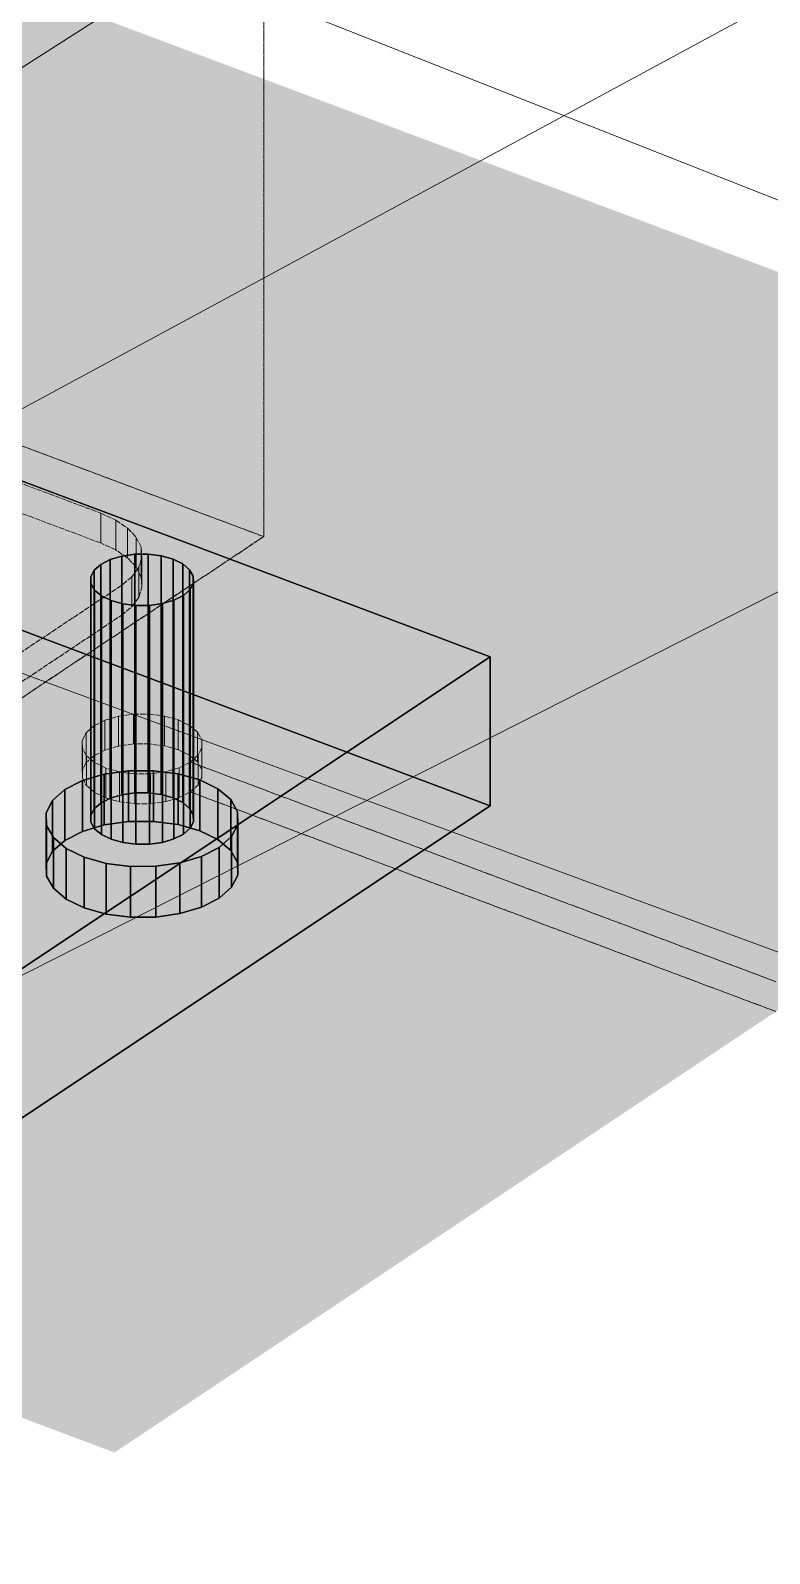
# Model space of a CAD drawing. Header units: millimetres. Extents: x 50 to 612415, y 2 to 4150.
# Drawn here: x 577170.6 to 577343.7, y 2642.9 to 2999.7 of the extents above; entities that cross this region are included whole.
import ezdxf

# ---------------------------------------------------------------- set-up
doc = ezdxf.new("R2010")
doc.units = ezdxf.units.MM
doc.linetypes.add('DASHED', pattern=[1.524, 1.27, -0.254])
for name, color, linetype, lineweight in [('DIM', 7, 'Continuous', 13), ('HATCH', 8, 'Continuous', 9), ('HIDDEN', 8, 'DASHED', 13), ('OUTLINE', 7, 'Continuous', 25)]:
    doc.layers.add(name, color=color, linetype=linetype, lineweight=lineweight)

msp = doc.modelspace()

# ---------------------------------------------------------------- hatches: boundary and pattern name
at = {"layer": 'HATCH', "true_color": 0xeef1ef}
for points in [[(577043.037, 3056.685), (576932.889, 2935.934), (577205.209, 2995.871)], [(577205.209, 2988.881), (576932.889, 2928.944), (577043.037, 3049.695)], [(577205.652, 2995.705), (577205.209, 2995.871), (576932.889, 2935.934), (576936.44, 2936.431)], [(577206.884, 2995.242), (577205.652, 2995.705), (576936.44, 2936.431), (576940.127, 2936.451)], [(577208.822, 2994.516), (577206.884, 2995.242), (576940.127, 2936.451), (576943.699, 2935.993)], [(577211.333, 2993.574), (577208.822, 2994.516), (576943.699, 2935.993), (576946.912, 2935.089)], [(577214.244, 2992.483), (577211.333, 2993.574), (576946.912, 2935.089), (576949.548, 2933.8)], [(577217.354, 2991.316), (577214.244, 2992.483), (576949.548, 2933.8), (576951.427, 2932.213)], [(577220.448, 2990.156), (577217.354, 2991.316), (576951.427, 2932.213), (576952.42, 2930.438)], [(577205.652, 2988.715), (576936.44, 2929.441), (576932.889, 2928.944), (577205.209, 2988.881)], [(577206.884, 2988.253), (576940.127, 2929.461), (576936.44, 2929.441), (577205.652, 2988.715)], [(577208.822, 2987.526), (576943.699, 2929.003), (576940.127, 2929.461), (577206.884, 2988.253)], [(577211.333, 2986.584), (576946.912, 2928.099), (576943.699, 2929.003), (577208.822, 2987.526)], [(577225.759, 2988.165), (577223.315, 2989.081), (576952.461, 2928.594), (576951.546, 2926.808)], [(577227.33, 2987.575), (577225.759, 2988.165), (576951.546, 2926.808), (577022.416, 2941.667)], [(577223.315, 2989.081), (577220.448, 2990.156), (576952.42, 2930.438), (576952.461, 2928.594)], [(577228.068, 2987.299), (577227.33, 2987.575), (577022.416, 2941.667), (577027.026, 2942.232)], [(577229.579, 2986.732), (577228.068, 2987.299), (577027.026, 2942.232), (577031.768, 2942.335)], [(577229.579, 2986.732), (577031.768, 2942.335), (577422.726, 2914.302)], [(577214.244, 2985.493), (576949.548, 2926.81), (576946.912, 2928.099), (577211.333, 2986.584)], [(577217.354, 2984.326), (576951.427, 2925.223), (576949.548, 2926.81), (577214.244, 2985.493)], [(577220.448, 2983.166), (576952.42, 2923.448), (576951.427, 2925.223), (577217.354, 2984.326)], [(577223.315, 2982.091), (576952.461, 2921.604), (576952.42, 2923.448), (577220.448, 2983.166)], [(577225.759, 2981.175), (576951.546, 2919.818), (576952.461, 2921.604), (577223.315, 2982.091)], [(577227.33, 2980.585), (577022.416, 2934.677), (576951.546, 2919.818), (577225.759, 2981.175)], [(577228.068, 2980.309), (577027.026, 2935.242), (577022.416, 2934.677), (577227.33, 2980.585)], [(577229.579, 2979.742), (577031.768, 2935.345), (577027.026, 2935.242), (577228.068, 2980.309)], [(577422.726, 2907.312), (577031.768, 2935.345), (577229.579, 2979.742)], [(577424.916, 2913.48), (577424.865, 2913.5), (577031.768, 2942.335), (577036.46, 2941.974)], [(577422.726, 2914.302), (577031.768, 2942.335), (577422.837, 2914.26)], [(577422.837, 2914.26), (577031.768, 2942.335), (577423.13, 2914.15)], [(577423.13, 2914.15), (577031.768, 2942.335), (577423.588, 2913.979)], [(577423.588, 2913.979), (577031.768, 2942.335), (577424.179, 2913.757)], [(577424.865, 2913.5), (577424.179, 2913.757), (577031.768, 2942.335)], [(577426.402, 2912.923), (577424.916, 2913.48), (577036.46, 2941.974), (577040.921, 2941.163)], [(577429.267, 2911.849), (577426.402, 2912.923), (577040.921, 2941.163), (577044.979, 2939.932)], [(577187.034, 2879.671), (577044.979, 2932.942), (577044.979, 2939.932), (577187.034, 2886.661)], [(577505.044, 2883.433), (577429.267, 2911.849), (577044.979, 2939.932), (577399.499, 2813.069)], [(577396.294, 2810.933), (577397.933, 2812.026), (577044.979, 2939.932), (577187.034, 2886.661)], [(577399.499, 2813.069), (577044.979, 2939.932), (577399.463, 2813.046)], [(577399.463, 2813.046), (577044.979, 2939.932), (577399.344, 2812.966)], [(577399.344, 2812.966), (577044.979, 2939.932), (577399.149, 2812.836)], [(577399.149, 2812.836), (577044.979, 2939.932), (577398.891, 2812.664)], [(577398.891, 2812.664), (577044.979, 2939.932), (577398.588, 2812.462)], [(577398.588, 2812.462), (577044.979, 2939.932), (577398.262, 2812.245)], [(577397.933, 2812.026), (577398.262, 2812.245), (577044.979, 2939.932)], [(577424.916, 2906.49), (577036.46, 2934.984), (577031.768, 2935.345), (577424.865, 2906.51)], [(577422.726, 2907.312), (577422.837, 2907.27), (577031.768, 2935.345)], [(577422.837, 2907.27), (577423.13, 2907.16), (577031.768, 2935.345)], [(577423.13, 2907.16), (577423.588, 2906.989), (577031.768, 2935.345)], [(577423.588, 2906.989), (577424.179, 2906.767), (577031.768, 2935.345)], [(577424.865, 2906.51), (577031.768, 2935.345), (577424.179, 2906.767)], [(577426.402, 2905.933), (577040.921, 2934.173), (577036.46, 2934.984), (577424.916, 2906.49)], [(577429.267, 2904.859), (577044.979, 2932.942), (577040.921, 2934.173), (577426.402, 2905.933)], [(577505.044, 2876.443), (577399.499, 2806.079), (577044.979, 2932.942), (577429.267, 2904.859)], [(577396.294, 2803.943), (577187.034, 2879.671), (577044.979, 2932.942), (577397.933, 2805.036)], [(577399.499, 2806.079), (577399.463, 2806.056), (577044.979, 2932.942)], [(577399.463, 2806.056), (577399.344, 2805.976), (577044.979, 2932.942)], [(577399.344, 2805.976), (577399.149, 2805.846), (577044.979, 2932.942)], [(577399.149, 2805.846), (577398.891, 2805.674), (577044.979, 2932.942)], [(577398.891, 2805.674), (577398.588, 2805.472), (577044.979, 2932.942)], [(577398.588, 2805.472), (577398.262, 2805.255), (577044.979, 2932.942)], [(577397.933, 2805.036), (577044.979, 2932.942), (577398.262, 2805.255)], [(577190.534, 2878.068), (577187.034, 2879.671), (577187.034, 2886.661), (577190.534, 2885.058)], [(577390.887, 2807.328), (577187.034, 2886.661), (577190.534, 2885.058), (577390.672, 2807.185)], [(577396.105, 2810.807), (577396.294, 2810.933), (577187.034, 2886.661)], [(577396.105, 2810.807), (577187.034, 2886.661), (577390.887, 2807.328)], [(577193.341, 2876.154), (577190.534, 2878.068), (577190.534, 2885.058), (577193.341, 2883.144)], [(577390.672, 2807.185), (577190.534, 2885.058), (577193.341, 2883.144), (577389.937, 2806.694)], [(577390.887, 2800.338), (577390.672, 2800.195), (577190.534, 2878.068), (577187.034, 2879.671)], [(577396.105, 2803.817), (577187.034, 2879.671), (577396.294, 2803.943)], [(577390.887, 2800.338), (577187.034, 2879.671), (577396.105, 2803.817)], [(577195.348, 2874.003), (577193.341, 2876.154), (577193.341, 2883.144), (577195.348, 2880.993)], [(577389.937, 2806.694), (577193.341, 2883.144), (577195.348, 2880.993), (577388.709, 2805.876)], [(577196.476, 2871.698), (577195.348, 2874.003), (577195.348, 2880.993), (577196.476, 2878.688)], [(577388.709, 2805.876), (577195.348, 2880.993), (577196.476, 2878.688), (577387.034, 2804.76)], [(577190.263, 2673.578), (577205.613, 2683.812), (576941.816, 2878.878), (576762.363, 2834.041)], [(577205.701, 2683.87), (576944.623, 2876.965), (576941.816, 2878.878), (577205.613, 2683.812)], [(577206.237, 2684.228), (576948.123, 2875.361), (576944.623, 2876.965), (577205.701, 2683.87)], [(577390.672, 2800.195), (577389.937, 2799.705), (577193.341, 2876.154), (577190.534, 2878.068)], [(577389.937, 2799.705), (577388.709, 2798.886), (577195.348, 2874.003), (577193.341, 2876.154)], [(577195.962, 2866.981), (577196.684, 2869.327), (577196.684, 2876.317), (577195.962, 2873.971)], [(577196.684, 2876.317), (577195.962, 2873.971), (577210.702, 2833.582)], [(577196.684, 2869.327), (577196.476, 2871.698), (577196.476, 2878.688), (577196.684, 2876.317)], [(577387.034, 2804.76), (577196.476, 2878.688), (577196.684, 2876.317), (577384.978, 2803.388)], [(577384.978, 2803.388), (577196.684, 2876.317), (577210.702, 2833.582), (577350.987, 2780.728)], [(577293.564, 2742.446), (577090.178, 2822.091), (576948.123, 2875.361), (577291.475, 2741.053)], [(577291.475, 2741.053), (576948.123, 2875.361), (577288.95, 2739.37)], [(577288.95, 2739.37), (576948.123, 2875.361), (577288.908, 2739.342)], [(577288.908, 2739.342), (576948.123, 2875.361), (577206.237, 2684.228)], [(577194.339, 2864.751), (577195.962, 2866.981), (577195.962, 2873.971), (577194.339, 2871.74)], [(577195.962, 2873.971), (577194.339, 2871.74), (577210.702, 2833.582)], [(577388.709, 2798.886), (577387.034, 2797.77), (577196.476, 2871.698), (577195.348, 2874.003)], [(577205.613, 2676.822), (577190.263, 2666.588), (576762.363, 2827.051), (576941.816, 2871.888)], [(577205.701, 2676.88), (577205.613, 2676.822), (576941.816, 2871.888), (576944.623, 2869.975)], [(577206.237, 2677.238), (577205.701, 2676.88), (576944.623, 2869.975), (576948.123, 2868.371)], [(577124.078, 2817.522), (577191.877, 2862.721), (577191.877, 2869.711), (577124.078, 2824.512)], [(577191.877, 2869.711), (577124.078, 2824.512), (577185.42, 2836.821)], [(577191.877, 2869.711), (577185.42, 2836.821), (577187.998, 2838.139)], [(577191.877, 2869.711), (577187.998, 2838.139), (577191.171, 2839.078)], [(577191.877, 2869.711), (577191.171, 2839.078), (577194.722, 2839.575)], [(577191.877, 2862.721), (577194.339, 2864.751), (577194.339, 2871.74), (577191.877, 2869.711)], [(577194.339, 2871.74), (577191.877, 2869.711), (577210.702, 2833.582)], [(577191.877, 2869.711), (577194.722, 2839.575), (577198.409, 2839.595)], [(577191.877, 2869.711), (577198.409, 2839.595), (577201.981, 2839.137)], [(577191.877, 2869.711), (577201.981, 2839.137), (577205.195, 2838.233)], [(577191.877, 2869.711), (577205.195, 2838.233), (577207.83, 2836.944)], [(577191.877, 2869.711), (577207.83, 2836.944), (577209.709, 2835.358)], [(577191.877, 2869.711), (577209.709, 2835.358), (577210.702, 2833.582)], [(577210.702, 2826.592), (577195.962, 2866.981), (577196.684, 2869.327)], [(577387.034, 2797.77), (577384.978, 2796.398), (577196.684, 2869.327), (577196.476, 2871.698)], [(577384.978, 2796.398), (577350.987, 2773.738), (577210.702, 2826.592), (577196.684, 2869.327)], [(577293.564, 2735.456), (577291.475, 2734.063), (576948.123, 2868.371), (577090.178, 2815.101)], [(577291.475, 2734.063), (577288.95, 2732.38), (576948.123, 2868.371)], [(577288.95, 2732.38), (577288.908, 2732.352), (576948.123, 2868.371)], [(577288.908, 2732.352), (577206.237, 2677.238), (576948.123, 2868.371)], [(577210.702, 2826.592), (577194.339, 2864.751), (577195.962, 2866.981)], [(577185.42, 2829.831), (577124.078, 2817.522), (577191.877, 2862.721)], [(577187.998, 2831.149), (577185.42, 2829.831), (577191.877, 2862.721)], [(577191.171, 2832.088), (577187.998, 2831.149), (577191.877, 2862.721)], [(577194.722, 2832.585), (577191.171, 2832.088), (577191.877, 2862.721)], [(577210.702, 2826.592), (577191.877, 2862.721), (577194.339, 2864.751)], [(577198.409, 2832.605), (577194.722, 2832.585), (577191.877, 2862.721)], [(577201.981, 2832.147), (577198.409, 2832.605), (577191.877, 2862.721)], [(577205.195, 2831.243), (577201.981, 2832.147), (577191.877, 2862.721)], [(577207.83, 2829.954), (577205.195, 2831.243), (577191.877, 2862.721)], [(577209.709, 2828.368), (577207.83, 2829.954), (577191.877, 2862.721)], [(577210.702, 2826.592), (577209.709, 2828.368), (577191.877, 2862.721)], [(577183.611, 2835.214), (577185.42, 2836.821), (577124.078, 2824.512)], [(577185.42, 2829.831), (577183.611, 2828.224), (577183.611, 2835.214), (577185.42, 2836.821)], [(577187.998, 2831.149), (577185.42, 2829.831), (577185.42, 2836.821), (577187.998, 2838.139)], [(577191.171, 2832.088), (577187.998, 2831.149), (577187.998, 2838.139), (577191.171, 2839.078)], [(577194.722, 2832.585), (577191.171, 2832.088), (577191.171, 2839.078), (577194.722, 2839.575)], [(577198.409, 2832.605), (577194.722, 2832.585), (577194.722, 2839.575), (577198.409, 2839.595)], [(577201.981, 2832.147), (577198.409, 2832.605), (577198.409, 2839.595), (577201.981, 2839.137)], [(577205.195, 2831.243), (577201.981, 2832.147), (577201.981, 2839.137), (577205.195, 2838.233)], [(577207.83, 2829.954), (577205.195, 2831.243), (577205.195, 2838.233), (577207.83, 2836.944)], [(577209.709, 2828.368), (577207.83, 2829.954), (577207.83, 2836.944), (577209.709, 2835.358)], [(577182.696, 2833.428), (577183.611, 2835.214), (577112.742, 2820.355)], [(577183.611, 2835.214), (577117.044, 2821.358), (577112.742, 2820.355)], [(577182.737, 2831.585), (577182.696, 2833.428), (577112.742, 2820.355)], [(577183.611, 2835.214), (577120.871, 2822.762), (577117.044, 2821.358)], [(577183.611, 2835.214), (577124.078, 2824.512), (577120.871, 2822.762)], [(577183.611, 2828.224), (577182.696, 2826.438), (577182.696, 2833.428), (577183.611, 2835.214)], [(577182.696, 2826.438), (577182.737, 2824.595), (577182.737, 2831.585), (577182.696, 2833.428)], [(577210.702, 2826.592), (577209.709, 2828.368), (577209.709, 2835.358), (577210.702, 2833.582)], [(577210.743, 2824.749), (577210.702, 2826.592), (577210.702, 2833.582), (577210.743, 2831.739)], [(577350.987, 2780.728), (577210.702, 2833.582), (577210.743, 2831.739), (577349.303, 2779.606)], [(577183.73, 2829.809), (577182.737, 2831.585), (577112.742, 2820.355)], [(577185.609, 2828.223), (577183.73, 2829.809), (577112.742, 2820.355)], [(577124.078, 2817.522), (577185.42, 2829.831), (577183.611, 2828.224)], [(577182.737, 2824.595), (577183.73, 2822.819), (577183.73, 2829.809), (577182.737, 2831.585)], [(577183.73, 2822.819), (577185.609, 2821.233), (577185.609, 2828.223), (577183.73, 2829.809)], [(577208.019, 2821.356), (577209.828, 2822.963), (577209.828, 2829.953), (577208.019, 2828.346)], [(577347.34, 2778.297), (577209.828, 2829.953), (577208.019, 2828.346), (577345.232, 2776.891)], [(577209.828, 2822.963), (577210.743, 2824.749), (577210.743, 2831.739), (577209.828, 2829.953)], [(577349.303, 2779.606), (577210.743, 2831.739), (577209.828, 2829.953), (577347.34, 2778.297)], [(577188.245, 2826.933), (577185.609, 2828.223), (577108.131, 2819.791)], [(577185.609, 2828.223), (577112.742, 2820.355), (577108.131, 2819.791)], [(577302.599, 2748.47), (577336.986, 2771.394), (577188.245, 2826.933), (577108.131, 2819.791)], [(577112.742, 2813.365), (577183.611, 2828.224), (577182.696, 2826.438)], [(577112.742, 2813.365), (577117.044, 2814.368), (577183.611, 2828.224)], [(577112.742, 2813.365), (577182.696, 2826.438), (577182.737, 2824.595)], [(577117.044, 2814.368), (577120.871, 2815.772), (577183.611, 2828.224)], [(577120.871, 2815.772), (577124.078, 2817.522), (577183.611, 2828.224)], [(577185.609, 2821.233), (577188.245, 2819.943), (577188.245, 2826.933), (577185.609, 2828.223)], [(577188.245, 2819.943), (577191.458, 2819.039), (577191.458, 2826.029), (577188.245, 2826.933)], [(577336.986, 2771.394), (577337.263, 2771.579), (577191.458, 2826.029), (577188.245, 2826.933)], [(577198.717, 2818.602), (577202.268, 2819.099), (577202.268, 2826.089), (577198.717, 2825.592)], [(577339.393, 2772.999), (577341.102, 2774.138), (577202.268, 2826.089), (577198.717, 2825.592)], [(577202.268, 2819.099), (577205.441, 2820.038), (577205.441, 2827.028), (577202.268, 2826.089)], [(577341.102, 2774.138), (577343.093, 2775.466), (577205.441, 2827.028), (577202.268, 2826.089)], [(577205.441, 2820.038), (577208.019, 2821.356), (577208.019, 2828.346), (577205.441, 2827.028)], [(577343.093, 2775.466), (577345.232, 2776.891), (577208.019, 2828.346), (577205.441, 2827.028)], [(577350.987, 2773.738), (577349.303, 2772.616), (577210.743, 2824.749), (577210.702, 2826.592)], [(577112.742, 2813.365), (577182.737, 2824.595), (577183.73, 2822.819)], [(577112.742, 2813.365), (577183.73, 2822.819), (577185.609, 2821.233)], [(577191.458, 2819.039), (577195.03, 2818.582), (577195.03, 2825.572), (577191.458, 2826.029)], [(577337.263, 2771.579), (577338.084, 2772.126), (577195.03, 2825.572), (577191.458, 2826.029)], [(577195.03, 2818.582), (577198.717, 2818.602), (577198.717, 2825.592), (577195.03, 2825.572)], [(577338.084, 2772.126), (577339.393, 2772.999), (577198.717, 2825.592), (577195.03, 2825.572)], [(577347.34, 2771.307), (577345.232, 2769.901), (577208.019, 2821.356), (577209.828, 2822.963)], [(577349.303, 2772.616), (577347.34, 2771.307), (577209.828, 2822.963), (577210.743, 2824.749)], [(577298.608, 2745.809), (577298.845, 2745.967), (577094.237, 2820.86), (577090.178, 2822.091)], [(577298.608, 2745.809), (577090.178, 2822.091), (577293.564, 2742.446)], [(577298.845, 2745.967), (577299.612, 2746.478), (577098.697, 2820.048), (577094.237, 2820.86)], [(577299.612, 2746.478), (577300.879, 2747.323), (577103.389, 2819.687), (577098.697, 2820.048)], [(577300.879, 2747.323), (577302.599, 2748.47), (577108.131, 2819.791), (577103.389, 2819.687)], [(577108.131, 2812.801), (577185.609, 2821.233), (577188.245, 2819.943)], [(577108.131, 2812.801), (577112.742, 2813.365), (577185.609, 2821.233)], [(577302.599, 2741.48), (577108.131, 2812.801), (577188.245, 2819.943), (577336.986, 2764.404)], [(577336.986, 2764.404), (577188.245, 2819.943), (577191.458, 2819.039), (577337.263, 2764.589)], [(577337.263, 2764.589), (577191.458, 2819.039), (577195.03, 2818.582), (577338.084, 2765.136)], [(577339.393, 2766.009), (577198.717, 2818.602), (577202.268, 2819.099), (577341.102, 2767.148)], [(577341.102, 2767.148), (577202.268, 2819.099), (577205.441, 2820.038), (577343.093, 2768.476)], [(577343.093, 2768.476), (577205.441, 2820.038), (577208.019, 2821.356), (577345.232, 2769.901)], [(577338.084, 2765.136), (577195.03, 2818.582), (577198.717, 2818.602), (577339.393, 2766.009)], [(577298.608, 2738.819), (577090.178, 2815.101), (577094.237, 2813.87), (577298.845, 2738.977)], [(577293.564, 2735.456), (577090.178, 2815.101), (577298.608, 2738.819)], [(577298.845, 2738.977), (577094.237, 2813.87), (577098.697, 2813.058), (577299.612, 2739.488)], [(577299.612, 2739.488), (577098.697, 2813.058), (577103.389, 2812.697), (577300.879, 2740.333)], [(577300.879, 2740.333), (577103.389, 2812.697), (577108.131, 2812.801), (577302.599, 2741.48)]]:
    msp.add_hatch(color=7, dxfattribs=at).paths.add_polyline_path(points)
at = {"layer": 'HATCH', "true_color": 0xd99b46}
msp.add_hatch(color=33, dxfattribs=at).paths.add_polyline_path([(577278.24, 2818.086), (576968.301, 2934.313), (576968.301, 2969.263), (577278.24, 2853.036)])
at = {"layer": 'HATCH', "true_color": 0xe6a546}
for points in [[(576968.301, 2969.263), (577166.856, 2778.78), (577278.24, 2853.036)], [(577278.24, 2818.086), (577166.856, 2743.83), (576968.301, 2934.313)], [(577201.476, 2865.461), (577191.964, 2876.595), (577189.244, 2875.79)], [(577201.476, 2865.461), (577195.007, 2877.021), (577191.964, 2876.595)], [(577201.476, 2865.461), (577198.168, 2877.038), (577195.007, 2877.021)], [(577201.476, 2865.461), (577201.229, 2876.646), (577198.168, 2877.038)], [(577201.476, 2865.461), (577203.984, 2875.871), (577201.229, 2876.646)], [(577201.476, 2865.461), (577185.484, 2873.283), (577184.7, 2871.752)], [(577201.476, 2865.461), (577187.034, 2874.66), (577185.484, 2873.283)], [(577201.476, 2865.461), (577189.244, 2875.79), (577187.034, 2874.66)], [(577201.476, 2865.461), (577206.243, 2874.766), (577203.984, 2875.871)], [(577201.476, 2865.461), (577207.853, 2873.406), (577206.243, 2874.766)], [(577201.476, 2865.461), (577208.705, 2871.884), (577207.853, 2873.406)], [(577201.476, 2865.461), (577184.7, 2871.752), (577184.734, 2870.172)], [(577201.476, 2865.461), (577184.734, 2870.172), (577185.586, 2868.65)], [(577201.476, 2865.461), (577208.74, 2870.304), (577208.705, 2871.884)], [(577201.476, 2865.461), (577207.955, 2868.773), (577208.74, 2870.304)], [(577201.476, 2865.461), (577185.586, 2868.65), (577187.196, 2867.29)], [(577201.476, 2865.461), (577187.196, 2867.29), (577189.455, 2866.185)], [(577201.476, 2865.461), (577189.455, 2866.185), (577192.21, 2865.41)], [(577201.476, 2865.461), (577192.21, 2865.41), (577195.271, 2865.018)], [(577201.476, 2865.461), (577195.271, 2865.018), (577198.432, 2865.035)], [(577201.476, 2865.461), (577206.405, 2867.396), (577207.955, 2868.773)], [(577201.476, 2865.461), (577204.195, 2866.266), (577206.405, 2867.396)], [(577205.597, 2804.717), (577193.524, 2826.295), (577187.842, 2825.5)], [(577205.597, 2804.717), (577199.423, 2826.327), (577193.524, 2826.295)], [(577205.597, 2804.717), (577205.138, 2825.595), (577199.423, 2826.327)], [(577205.597, 2804.717), (577182.765, 2823.997), (577178.64, 2821.888)], [(577205.597, 2804.717), (577187.842, 2825.5), (577182.765, 2823.997)], [(577205.597, 2804.717), (577210.279, 2824.148), (577205.138, 2825.595)], [(577205.597, 2804.717), (577214.497, 2822.085), (577210.279, 2824.148)], [(577205.597, 2804.717), (577175.746, 2819.318), (577174.282, 2816.46)], [(577205.597, 2804.717), (577178.64, 2821.888), (577175.746, 2819.318)], [(577187.034, 2818.741), (577189.244, 2819.87), (577201.476, 2809.542)], [(577189.244, 2819.87), (577191.964, 2820.675), (577201.476, 2809.542)], [(577191.964, 2820.675), (577195.007, 2821.101), (577201.476, 2809.542)], [(577195.007, 2821.101), (577198.168, 2821.118), (577201.476, 2809.542)], [(577198.168, 2821.118), (577201.229, 2820.726), (577201.476, 2809.542)], [(577201.229, 2820.726), (577203.984, 2819.951), (577201.476, 2809.542)], [(577203.984, 2819.951), (577206.243, 2818.846), (577201.476, 2809.542)], [(577205.597, 2804.717), (577217.503, 2819.547), (577214.497, 2822.085)], [(577205.597, 2804.717), (577219.092, 2816.706), (577217.503, 2819.547)], [(577205.597, 2804.717), (577174.282, 2816.46), (577174.347, 2813.51)], [(577184.7, 2815.833), (577185.484, 2817.363), (577201.476, 2809.542)], [(577184.734, 2814.252), (577184.7, 2815.833), (577201.476, 2809.542)], [(577185.484, 2817.363), (577187.034, 2818.741), (577201.476, 2809.542)], [(577206.243, 2818.846), (577207.853, 2817.486), (577201.476, 2809.542)], [(577207.853, 2817.486), (577208.705, 2815.965), (577201.476, 2809.542)], [(577208.705, 2815.965), (577208.74, 2814.384), (577201.476, 2809.542)], [(577205.597, 2804.717), (577219.157, 2813.757), (577219.092, 2816.706)], [(577205.597, 2804.717), (577174.347, 2813.51), (577175.937, 2810.67)], [(577178.64, 2810.005), (577182.765, 2812.114), (577205.597, 2792.834)], [(577182.765, 2812.114), (577187.842, 2813.617), (577205.597, 2792.834)], [(577185.586, 2812.73), (577184.734, 2814.252), (577201.476, 2809.542)], [(577187.196, 2811.371), (577185.586, 2812.73), (577201.476, 2809.542)], [(577187.842, 2813.617), (577193.524, 2814.412), (577205.597, 2792.834)], [(577193.524, 2814.412), (577199.423, 2814.444), (577205.597, 2792.834)], [(577199.423, 2814.444), (577205.138, 2813.712), (577205.597, 2792.834)], [(577208.74, 2814.384), (577207.955, 2812.853), (577201.476, 2809.542)], [(577207.955, 2812.853), (577206.405, 2811.476), (577201.476, 2809.542)], [(577205.138, 2813.712), (577210.279, 2812.265), (577205.597, 2792.834)], [(577205.597, 2804.717), (577217.693, 2810.899), (577219.157, 2813.757)], [(577210.279, 2812.265), (577214.497, 2810.203), (577205.597, 2792.834)], [(577175.746, 2807.435), (577178.64, 2810.005), (577205.597, 2792.834)], [(577205.597, 2804.717), (577175.937, 2810.67), (577178.943, 2808.131)], [(577189.455, 2810.266), (577187.196, 2811.371), (577201.476, 2809.542)], [(577192.21, 2809.491), (577189.455, 2810.266), (577201.476, 2809.542)], [(577195.271, 2809.098), (577192.21, 2809.491), (577201.476, 2809.542)], [(577198.432, 2809.116), (577195.271, 2809.098), (577201.476, 2809.542)], [(577206.405, 2811.476), (577204.195, 2810.347), (577201.476, 2809.542)], [(577205.597, 2804.717), (577214.799, 2808.329), (577217.693, 2810.899)], [(577214.497, 2810.203), (577217.503, 2807.664), (577205.597, 2792.834)], [(577205.597, 2804.717), (577210.674, 2806.22), (577214.799, 2808.329)], [(577174.282, 2804.577), (577175.746, 2807.435), (577205.597, 2792.834)], [(577205.597, 2804.717), (577178.943, 2808.131), (577183.16, 2806.069)], [(577205.597, 2804.717), (577183.16, 2806.069), (577188.301, 2804.622)], [(577205.597, 2804.717), (577188.301, 2804.622), (577194.016, 2803.89)], [(577205.597, 2804.717), (577194.016, 2803.89), (577199.916, 2803.922)], [(577217.503, 2807.664), (577219.092, 2804.824), (577205.597, 2792.834)], [(577219.092, 2804.824), (577219.157, 2801.874), (577205.597, 2792.834)], [(577174.347, 2801.627), (577174.282, 2804.577), (577205.597, 2792.834)], [(577175.937, 2798.787), (577174.347, 2801.627), (577205.597, 2792.834)], [(577219.157, 2801.874), (577217.693, 2799.016), (577205.597, 2792.834)], [(577178.943, 2796.248), (577175.937, 2798.787), (577205.597, 2792.834)], [(577217.693, 2799.016), (577214.799, 2796.446), (577205.597, 2792.834)], [(577183.16, 2794.186), (577178.943, 2796.248), (577205.597, 2792.834)], [(577188.301, 2792.739), (577183.16, 2794.186), (577205.597, 2792.834)], [(577214.799, 2796.446), (577210.674, 2794.337), (577205.597, 2792.834)], [(577194.016, 2792.007), (577188.301, 2792.739), (577205.597, 2792.834)], [(577199.916, 2792.039), (577194.016, 2792.007), (577205.597, 2792.834)]]:
    msp.add_hatch(color=33, dxfattribs=at).paths.add_polyline_path(points)
at = {"layer": 'HATCH', "true_color": 0xda9b46}
for points in [[(577191.964, 2820.675), (577189.244, 2819.87), (577189.244, 2875.79), (577191.964, 2876.595)], [(577201.476, 2809.542), (577204.195, 2810.347), (577204.195, 2866.266), (577201.476, 2865.461)], [(577187.842, 2813.617), (577182.765, 2812.114), (577182.765, 2823.997), (577187.842, 2825.5)], [(577205.597, 2792.834), (577210.674, 2794.337), (577210.674, 2806.22), (577205.597, 2804.717)]]:
    msp.add_hatch(color=33, dxfattribs=at).paths.add_polyline_path(points)
at = {"layer": 'HATCH', "true_color": 0xdb9d46}
for points in [[(577195.007, 2821.101), (577191.964, 2820.675), (577191.964, 2876.595), (577195.007, 2877.021)], [(577201.229, 2820.726), (577198.168, 2821.118), (577198.168, 2877.038), (577201.229, 2876.646)], [(577192.21, 2809.491), (577195.271, 2809.098), (577195.271, 2865.018), (577192.21, 2865.41)], [(577198.432, 2809.116), (577201.476, 2809.542), (577201.476, 2865.461), (577198.432, 2865.035)], [(577193.524, 2814.412), (577187.842, 2813.617), (577187.842, 2825.5), (577193.524, 2826.295)], [(577205.138, 2813.712), (577199.423, 2814.444), (577199.423, 2826.327), (577205.138, 2825.595)], [(577199.916, 2792.039), (577205.597, 2792.834), (577205.597, 2804.717), (577199.916, 2803.922)], [(577188.301, 2792.739), (577194.016, 2792.007), (577194.016, 2803.89), (577188.301, 2804.622)]]:
    msp.add_hatch(color=33, dxfattribs=at).paths.add_polyline_path(points)
at = {"layer": 'HATCH', "true_color": 0xdc9d46}
for points in [[(577198.168, 2821.118), (577195.007, 2821.101), (577195.007, 2877.021), (577198.168, 2877.038)], [(577195.271, 2809.098), (577198.432, 2809.116), (577198.432, 2865.035), (577195.271, 2865.018)], [(577199.423, 2814.444), (577193.524, 2814.412), (577193.524, 2826.295), (577199.423, 2826.327)], [(577194.016, 2792.007), (577199.916, 2792.039), (577199.916, 2803.922), (577194.016, 2803.89)]]:
    msp.add_hatch(color=33, dxfattribs=at).paths.add_polyline_path(points)
at = {"layer": 'HATCH', "true_color": 0xda9c46}
for points in [[(577203.984, 2819.951), (577201.229, 2820.726), (577201.229, 2876.646), (577203.984, 2875.871)], [(577189.455, 2810.266), (577192.21, 2809.491), (577192.21, 2865.41), (577189.455, 2866.185)], [(577210.279, 2812.265), (577205.138, 2813.712), (577205.138, 2825.595), (577210.279, 2824.148)], [(577183.16, 2794.186), (577188.301, 2792.739), (577188.301, 2804.622), (577183.16, 2806.069)]]:
    msp.add_hatch(color=33, dxfattribs=at).paths.add_polyline_path(points)
at = {"layer": 'HATCH', "true_color": 0xd19546}
for points in [[(577185.484, 2817.363), (577184.7, 2815.833), (577184.7, 2871.752), (577185.484, 2873.283)], [(577208.705, 2815.965), (577207.853, 2817.486), (577207.853, 2873.406), (577208.705, 2871.884)], [(577184.734, 2814.252), (577185.586, 2812.73), (577185.586, 2868.65), (577184.734, 2870.172)], [(577207.955, 2812.853), (577208.74, 2814.384), (577208.74, 2870.304), (577207.955, 2868.773)], [(577175.746, 2807.435), (577174.282, 2804.577), (577174.282, 2816.46), (577175.746, 2819.318)], [(577219.092, 2804.824), (577217.503, 2807.664), (577217.503, 2819.547), (577219.092, 2816.706)], [(577174.347, 2801.627), (577175.937, 2798.787), (577175.937, 2810.67), (577174.347, 2813.51)], [(577217.693, 2799.016), (577219.157, 2801.874), (577219.157, 2813.757), (577217.693, 2810.899)]]:
    msp.add_hatch(color=33, dxfattribs=at).paths.add_polyline_path(points)
at = {"layer": 'HATCH', "true_color": 0xd49846}
for points in [[(577187.034, 2818.741), (577185.484, 2817.363), (577185.484, 2873.283), (577187.034, 2874.66)], [(577206.405, 2811.476), (577207.955, 2812.853), (577207.955, 2868.773), (577206.405, 2867.396)], [(577178.64, 2810.005), (577175.746, 2807.435), (577175.746, 2819.318), (577178.64, 2821.888)], [(577214.799, 2796.446), (577217.693, 2799.016), (577217.693, 2810.899), (577214.799, 2808.329)]]:
    msp.add_hatch(color=33, dxfattribs=at).paths.add_polyline_path(points)
at = {"layer": 'HATCH', "true_color": 0xd79a46}
for points in [[(577189.244, 2819.87), (577187.034, 2818.741), (577187.034, 2874.66), (577189.244, 2875.79)], [(577204.195, 2810.347), (577206.405, 2811.476), (577206.405, 2867.396), (577204.195, 2866.266)], [(577182.765, 2812.114), (577178.64, 2810.005), (577178.64, 2821.888), (577182.765, 2823.997)], [(577210.674, 2794.337), (577214.799, 2796.446), (577214.799, 2808.329), (577210.674, 2806.22)]]:
    msp.add_hatch(color=33, dxfattribs=at).paths.add_polyline_path(points)
at = {"layer": 'HATCH', "true_color": 0xd89a46}
for points in [[(577206.243, 2818.846), (577203.984, 2819.951), (577203.984, 2875.871), (577206.243, 2874.766)], [(577187.196, 2811.371), (577189.455, 2810.266), (577189.455, 2866.185), (577187.196, 2867.29)], [(577214.497, 2810.203), (577210.279, 2812.265), (577210.279, 2824.148), (577214.497, 2822.085)], [(577178.943, 2796.248), (577183.16, 2794.186), (577183.16, 2806.069), (577178.943, 2808.131)]]:
    msp.add_hatch(color=33, dxfattribs=at).paths.add_polyline_path(points)
at = {"layer": 'HATCH', "true_color": 0xd59846}
for points in [[(577207.853, 2817.486), (577206.243, 2818.846), (577206.243, 2874.766), (577207.853, 2873.406)], [(577185.586, 2812.73), (577187.196, 2811.371), (577187.196, 2867.29), (577185.586, 2868.65)], [(577217.503, 2807.664), (577214.497, 2810.203), (577214.497, 2822.085), (577217.503, 2819.547)], [(577175.937, 2798.787), (577178.943, 2796.248), (577178.943, 2808.131), (577175.937, 2810.67)]]:
    msp.add_hatch(color=33, dxfattribs=at).paths.add_polyline_path(points)
at = {"layer": 'HATCH', "true_color": 0xcd9346}
for points in [[(577184.7, 2815.833), (577184.734, 2814.252), (577184.734, 2870.172), (577184.7, 2871.752)], [(577208.74, 2814.384), (577208.705, 2815.965), (577208.705, 2871.884), (577208.74, 2870.304)], [(577174.282, 2804.577), (577174.347, 2801.627), (577174.347, 2813.51), (577174.282, 2816.46)], [(577219.157, 2801.874), (577219.092, 2804.824), (577219.092, 2816.706), (577219.157, 2813.757)]]:
    msp.add_hatch(color=33, dxfattribs=at).paths.add_polyline_path(points)
at = {"layer": 'HATCH', "true_color": 0xd69946}
msp.add_hatch(color=33, dxfattribs=at).paths.add_polyline_path([(577166.856, 2743.83), (577278.24, 2818.086), (577278.24, 2853.036), (577166.856, 2778.78)])

# ---------------------------------------------------------------- linework, layer by layer
at = {"layer": 'DIM'}
for points in [[(577070, 2928.06), (577980, 3510), (578030, 3510)], [(577067.579, 2856.546), (577980, 3350), (578030, 3350)], [(577067.579, 2727.232), (577980, 3190), (578030, 3190)], [(577067.579, 3069.74), (577980, 2710), (578030, 2710)], [(576938.438, 2933.983), (577980, 2550), (578030, 2550)]]:
    msp.add_lwpolyline(points, dxfattribs=at)
at = {"layer": 'HIDDEN', "color": 253, "true_color": 0xaab5af}
for p, q in [((577225.211, 3237.661), (577225.211, 2881.173)), ((577225.211, 2881.173), (577225.211, 3237.661)), ((577023.751, 2956.72), (577225.211, 2881.173)), ((577225.211, 2881.173), (577023.751, 2956.72)), ((577044.979, 2939.932), (577187.034, 2886.661)), ((577044.979, 2939.932), (577187.034, 2886.661)), ((577187.034, 2879.671), (577044.979, 2932.942)), ((577187.034, 2879.671), (577044.979, 2932.942)), ((577187.034, 2886.661), (577187.034, 2879.671)), ((577187.034, 2879.671), (577187.034, 2886.661)), ((577187.034, 2886.661), (577190.534, 2885.058)), ((577187.034, 2886.661), (577190.534, 2885.058)), ((577190.534, 2885.058), (577190.534, 2878.068)), ((577190.534, 2878.068), (577190.534, 2885.058)), ((577190.534, 2885.058), (577193.341, 2883.144)), ((577190.534, 2885.058), (577193.341, 2883.144)), ((577225.211, 2881.173), (577111.406, 2805.302)), ((577111.406, 2805.302), (577225.211, 2881.173)), ((577190.534, 2878.068), (577187.034, 2879.671)), ((577190.534, 2878.068), (577187.034, 2879.671)), ((577193.341, 2883.144), (577193.341, 2876.154)), ((577193.341, 2876.154), (577193.341, 2883.144)), ((577193.341, 2883.144), (577195.348, 2880.993)), ((577193.341, 2883.144), (577195.348, 2880.993)), ((577195.348, 2880.993), (577195.348, 2874.003)), ((577195.348, 2874.003), (577195.348, 2880.993)), ((577195.348, 2880.993), (577196.476, 2878.688)), ((577195.348, 2880.993), (577196.476, 2878.688)), ((577193.341, 2876.154), (577190.534, 2878.068)), ((577193.341, 2876.154), (577190.534, 2878.068)), ((577195.348, 2874.003), (577193.341, 2876.154)), ((577195.348, 2874.003), (577193.341, 2876.154)), ((577196.684, 2876.317), (577195.962, 2873.971)), ((577196.684, 2876.317), (577195.962, 2873.971)), ((577196.476, 2878.688), (577196.476, 2871.698)), ((577196.476, 2871.698), (577196.476, 2878.688)), ((577196.476, 2878.688), (577196.684, 2876.317)), ((577196.476, 2878.688), (577196.684, 2876.317)), ((577196.684, 2876.317), (577196.684, 2869.327)), ((577196.684, 2869.327), (577196.684, 2876.317)), ((577195.962, 2873.971), (577194.339, 2871.74)), ((577195.962, 2873.971), (577194.339, 2871.74)), ((577196.476, 2871.698), (577195.348, 2874.003)), ((577196.476, 2871.698), (577195.348, 2874.003)), ((577195.962, 2873.971), (577195.962, 2866.981)), ((577195.962, 2866.981), (577195.962, 2873.971)), ((577191.877, 2869.711), (577124.078, 2824.512)), ((577191.877, 2869.711), (577124.078, 2824.512)), ((577194.339, 2871.74), (577191.877, 2869.711)), ((577194.339, 2871.74), (577191.877, 2869.711)), ((577191.877, 2869.711), (577191.877, 2862.721)), ((577191.877, 2862.721), (577191.877, 2869.711)), ((577194.339, 2871.74), (577194.339, 2864.751)), ((577194.339, 2864.751), (577194.339, 2871.74)), ((577195.962, 2866.981), (577196.684, 2869.327)), ((577195.962, 2866.981), (577196.684, 2869.327)), ((577196.684, 2869.327), (577196.476, 2871.698)), ((577196.684, 2869.327), (577196.476, 2871.698)), ((577194.339, 2864.751), (577195.962, 2866.981)), ((577194.339, 2864.751), (577195.962, 2866.981)), ((577124.078, 2817.522), (577191.877, 2862.721)), ((577124.078, 2817.522), (577191.877, 2862.721)), ((577191.877, 2862.721), (577194.339, 2864.751)), ((577191.877, 2862.721), (577194.339, 2864.751)), ((577183.611, 2835.214), (577185.42, 2836.821)), ((577183.611, 2835.214), (577185.42, 2836.821)), ((577185.42, 2836.821), (577187.998, 2838.139)), ((577185.42, 2836.821), (577187.998, 2838.139)), ((577185.42, 2829.831), (577185.42, 2836.821)), ((577185.42, 2836.821), (577185.42, 2829.831)), ((577187.998, 2838.139), (577191.171, 2839.078)), ((577187.998, 2838.139), (577191.171, 2839.078)), ((577187.998, 2831.149), (577187.998, 2838.139)), ((577187.998, 2838.139), (577187.998, 2831.149)), ((577191.171, 2839.078), (577194.722, 2839.575)), ((577191.171, 2839.078), (577194.722, 2839.575)), ((577191.171, 2832.088), (577191.171, 2839.078)), ((577191.171, 2839.078), (577191.171, 2832.088)), ((577194.722, 2839.575), (577198.409, 2839.595)), ((577194.722, 2839.575), (577198.409, 2839.595)), ((577194.722, 2832.585), (577194.722, 2839.575)), ((577194.722, 2839.575), (577194.722, 2832.585)), ((577198.409, 2839.595), (577201.981, 2839.137)), ((577198.409, 2839.595), (577198.409, 2832.605)), ((577198.409, 2832.605), (577198.409, 2839.595)), ((577198.409, 2839.595), (577201.981, 2839.137)), ((577201.981, 2839.137), (577205.195, 2838.233)), ((577201.981, 2839.137), (577201.981, 2832.147)), ((577201.981, 2832.147), (577201.981, 2839.137)), ((577201.981, 2839.137), (577205.195, 2838.233)), ((577205.195, 2838.233), (577207.83, 2836.944)), ((577205.195, 2838.233), (577205.195, 2831.243)), ((577205.195, 2831.243), (577205.195, 2838.233)), ((577205.195, 2838.233), (577207.83, 2836.944)), ((577207.83, 2836.944), (577209.709, 2835.358)), ((577207.83, 2836.944), (577207.83, 2829.954)), ((577207.83, 2829.954), (577207.83, 2836.944)), ((577207.83, 2836.944), (577209.709, 2835.358)), ((577182.696, 2833.428), (577183.611, 2835.214)), ((577182.696, 2833.428), (577183.611, 2835.214)), ((577182.696, 2826.438), (577182.696, 2833.428)), ((577182.737, 2831.585), (577182.696, 2833.428)), ((577182.696, 2833.428), (577182.696, 2826.438)), ((577182.737, 2831.585), (577182.696, 2833.428)), ((577183.611, 2828.224), (577183.611, 2835.214)), ((577183.611, 2835.214), (577183.611, 2828.224)), ((577209.709, 2835.358), (577210.702, 2833.582)), ((577209.709, 2835.358), (577209.709, 2828.368)), ((577209.709, 2828.368), (577209.709, 2835.358)), ((577209.709, 2835.358), (577210.702, 2833.582)), ((577210.702, 2833.582), (577210.702, 2826.592)), ((577210.702, 2826.592), (577210.702, 2833.582)), ((577210.702, 2833.582), (577210.743, 2831.739)), ((577210.702, 2833.582), (577210.743, 2831.739)), ((577182.737, 2824.595), (577182.737, 2831.585)), ((577183.73, 2829.809), (577182.737, 2831.585)), ((577182.737, 2831.585), (577182.737, 2824.595)), ((577183.73, 2829.809), (577182.737, 2831.585)), ((577185.42, 2829.831), (577183.611, 2828.224)), ((577185.42, 2829.831), (577183.611, 2828.224)), ((577183.73, 2822.819), (577183.73, 2829.809)), ((577185.609, 2828.223), (577183.73, 2829.809)), ((577183.73, 2829.809), (577183.73, 2822.819)), ((577185.609, 2828.223), (577183.73, 2829.809)), ((577187.998, 2831.149), (577185.42, 2829.831)), ((577187.998, 2831.149), (577185.42, 2829.831)), ((577191.171, 2832.088), (577187.998, 2831.149)), ((577191.171, 2832.088), (577187.998, 2831.149)), ((577194.722, 2832.585), (577191.171, 2832.088)), ((577194.722, 2832.585), (577191.171, 2832.088)), ((577198.409, 2832.605), (577194.722, 2832.585)), ((577198.409, 2832.605), (577194.722, 2832.585)), ((577201.981, 2832.147), (577198.409, 2832.605)), ((577201.981, 2832.147), (577198.409, 2832.605)), ((577205.195, 2831.243), (577201.981, 2832.147)), ((577205.195, 2831.243), (577201.981, 2832.147)), ((577207.83, 2829.954), (577205.195, 2831.243)), ((577207.83, 2829.954), (577205.195, 2831.243)), ((577209.709, 2828.368), (577207.83, 2829.954)), ((577209.709, 2828.368), (577207.83, 2829.954)), ((577209.828, 2829.953), (577208.019, 2828.346)), ((577209.828, 2829.953), (577208.019, 2828.346)), ((577210.743, 2831.739), (577209.828, 2829.953)), ((577210.743, 2831.739), (577209.828, 2829.953)), ((577209.828, 2829.953), (577209.828, 2822.963)), ((577209.828, 2822.963), (577209.828, 2829.953)), ((577210.743, 2831.739), (577210.743, 2824.749)), ((577210.743, 2824.749), (577210.743, 2831.739)), ((577183.611, 2828.224), (577182.696, 2826.438)), ((577183.611, 2828.224), (577182.696, 2826.438)), ((577182.696, 2826.438), (577182.737, 2824.595)), ((577182.696, 2826.438), (577182.737, 2824.595)), ((577185.609, 2821.233), (577185.609, 2828.223)), ((577188.245, 2826.933), (577185.609, 2828.223)), ((577185.609, 2828.223), (577185.609, 2821.233)), ((577188.245, 2826.933), (577185.609, 2828.223)), ((577188.245, 2819.943), (577188.245, 2826.933)), ((577191.458, 2826.029), (577188.245, 2826.933)), ((577188.245, 2826.933), (577188.245, 2819.943)), ((577191.458, 2826.029), (577188.245, 2826.933)), ((577202.268, 2826.089), (577198.717, 2825.592)), ((577202.268, 2826.089), (577198.717, 2825.592)), ((577205.441, 2827.028), (577202.268, 2826.089)), ((577205.441, 2827.028), (577202.268, 2826.089)), ((577202.268, 2826.089), (577202.268, 2819.099)), ((577202.268, 2819.099), (577202.268, 2826.089)), ((577208.019, 2828.346), (577205.441, 2827.028)), ((577208.019, 2828.346), (577205.441, 2827.028)), ((577205.441, 2827.028), (577205.441, 2820.038)), ((577205.441, 2820.038), (577205.441, 2827.028)), ((577208.019, 2828.346), (577208.019, 2821.356)), ((577208.019, 2821.356), (577208.019, 2828.346)), ((577208.019, 2828.346), (577345.232, 2776.891)), ((577345.232, 2776.891), (577208.019, 2828.346)), ((577210.702, 2826.592), (577209.709, 2828.368)), ((577210.702, 2826.592), (577209.709, 2828.368)), ((577210.743, 2824.749), (577210.702, 2826.592)), ((577210.743, 2824.749), (577210.702, 2826.592)), ((577182.737, 2824.595), (577183.73, 2822.819)), ((577182.737, 2824.595), (577183.73, 2822.819)), ((577183.73, 2822.819), (577185.609, 2821.233)), ((577183.73, 2822.819), (577185.609, 2821.233)), ((577191.458, 2819.039), (577191.458, 2826.029)), ((577195.03, 2825.572), (577191.458, 2826.029)), ((577191.458, 2826.029), (577191.458, 2819.039)), ((577195.03, 2825.572), (577191.458, 2826.029)), ((577198.717, 2825.592), (577195.03, 2825.572)), ((577198.717, 2825.592), (577195.03, 2825.572)), ((577195.03, 2818.582), (577195.03, 2825.572)), ((577195.03, 2825.572), (577195.03, 2818.582)), ((577198.717, 2825.592), (577198.717, 2818.602)), ((577198.717, 2818.602), (577198.717, 2825.592)), ((577208.019, 2821.356), (577209.828, 2822.963)), ((577208.019, 2821.356), (577209.828, 2822.963)), ((577209.828, 2822.963), (577210.743, 2824.749)), ((577209.828, 2822.963), (577210.743, 2824.749)), ((577185.609, 2821.233), (577188.245, 2819.943)), ((577185.609, 2821.233), (577188.245, 2819.943)), ((577188.245, 2819.943), (577191.458, 2819.039)), ((577188.245, 2819.943), (577191.458, 2819.039)), ((577191.458, 2819.039), (577195.03, 2818.582)), ((577191.458, 2819.039), (577195.03, 2818.582)), ((577198.717, 2818.602), (577202.268, 2819.099)), ((577198.717, 2818.602), (577202.268, 2819.099)), ((577202.268, 2819.099), (577205.441, 2820.038)), ((577202.268, 2819.099), (577205.441, 2820.038)), ((577205.441, 2820.038), (577208.019, 2821.356)), ((577205.441, 2820.038), (577208.019, 2821.356)), ((577345.232, 2769.901), (577208.019, 2821.356)), ((577208.019, 2821.356), (577345.232, 2769.901)), ((577195.03, 2818.582), (577198.717, 2818.602)), ((577195.03, 2818.582), (577198.717, 2818.602))]:
    msp.add_line(p, q, dxfattribs=at)
at = {"layer": 'OUTLINE', "color": 139, "true_color": 0x42544a}
for p, q in [((576968.301, 2969.263), (577278.24, 2853.036)), ((577278.24, 2853.036), (576968.301, 2969.263)), ((577278.24, 2818.086), (576968.301, 2934.313)), ((576968.301, 2934.313), (577278.24, 2818.086)), ((577189.244, 2875.79), (577191.964, 2876.595)), ((577191.964, 2876.595), (577189.244, 2875.79)), ((577191.964, 2876.595), (577195.007, 2877.021)), ((577195.007, 2877.021), (577191.964, 2876.595)), ((577191.964, 2820.675), (577191.964, 2876.595)), ((577191.964, 2876.595), (577191.964, 2820.675)), ((577195.007, 2877.021), (577198.168, 2877.038)), ((577198.168, 2877.038), (577195.007, 2877.021)), ((577195.007, 2821.101), (577195.007, 2877.021)), ((577195.007, 2877.021), (577195.007, 2821.101)), ((577198.168, 2877.038), (577198.168, 2821.118)), ((577198.168, 2821.118), (577198.168, 2877.038)), ((577198.168, 2877.038), (577201.229, 2876.646)), ((577201.229, 2876.646), (577198.168, 2877.038)), ((577201.229, 2876.646), (577201.229, 2820.726)), ((577201.229, 2820.726), (577201.229, 2876.646)), ((577201.229, 2876.646), (577203.984, 2875.871)), ((577203.984, 2875.871), (577201.229, 2876.646)), ((577184.7, 2871.752), (577185.484, 2873.283)), ((577185.484, 2873.283), (577184.7, 2871.752)), ((577185.484, 2873.283), (577187.034, 2874.66)), ((577187.034, 2874.66), (577185.484, 2873.283)), ((577185.484, 2817.363), (577185.484, 2873.283)), ((577185.484, 2873.283), (577185.484, 2817.363)), ((577187.034, 2874.66), (577189.244, 2875.79)), ((577189.244, 2875.79), (577187.034, 2874.66)), ((577187.034, 2818.741), (577187.034, 2874.66)), ((577187.034, 2874.66), (577187.034, 2818.741)), ((577189.244, 2819.87), (577189.244, 2875.79)), ((577189.244, 2875.79), (577189.244, 2819.87)), ((577203.984, 2875.871), (577203.984, 2819.951)), ((577203.984, 2819.951), (577203.984, 2875.871)), ((577203.984, 2875.871), (577206.243, 2874.766)), ((577206.243, 2874.766), (577203.984, 2875.871)), ((577206.243, 2874.766), (577206.243, 2818.846)), ((577206.243, 2818.846), (577206.243, 2874.766)), ((577206.243, 2874.766), (577207.853, 2873.406)), ((577207.853, 2873.406), (577206.243, 2874.766)), ((577207.853, 2873.406), (577207.853, 2817.486)), ((577207.853, 2817.486), (577207.853, 2873.406)), ((577207.853, 2873.406), (577208.705, 2871.884)), ((577208.705, 2871.884), (577207.853, 2873.406)), ((577184.7, 2815.833), (577184.7, 2871.752)), ((577184.734, 2870.172), (577184.7, 2871.752)), ((577184.7, 2871.752), (577184.7, 2815.833)), ((577184.7, 2871.752), (577184.734, 2870.172)), ((577184.734, 2814.252), (577184.734, 2870.172)), ((577185.586, 2868.65), (577184.734, 2870.172)), ((577184.734, 2870.172), (577184.734, 2814.252)), ((577184.734, 2870.172), (577185.586, 2868.65)), ((577208.74, 2870.304), (577207.955, 2868.773)), ((577207.955, 2868.773), (577208.74, 2870.304)), ((577208.705, 2871.884), (577208.705, 2815.965)), ((577208.705, 2815.965), (577208.705, 2871.884)), ((577208.705, 2871.884), (577208.74, 2870.304)), ((577208.74, 2870.304), (577208.705, 2871.884)), ((577208.74, 2870.304), (577208.74, 2814.384)), ((577208.74, 2814.384), (577208.74, 2870.304)), ((577185.586, 2812.73), (577185.586, 2868.65)), ((577187.196, 2867.29), (577185.586, 2868.65)), ((577185.586, 2868.65), (577185.586, 2812.73)), ((577185.586, 2868.65), (577187.196, 2867.29)), ((577187.196, 2811.371), (577187.196, 2867.29)), ((577189.455, 2866.185), (577187.196, 2867.29)), ((577187.196, 2867.29), (577187.196, 2811.371)), ((577187.196, 2867.29), (577189.455, 2866.185)), ((577189.455, 2810.266), (577189.455, 2866.185)), ((577192.21, 2865.41), (577189.455, 2866.185)), ((577189.455, 2866.185), (577189.455, 2810.266)), ((577189.455, 2866.185), (577192.21, 2865.41)), ((577192.21, 2809.491), (577192.21, 2865.41)), ((577195.271, 2865.018), (577192.21, 2865.41)), ((577192.21, 2865.41), (577192.21, 2809.491)), ((577192.21, 2865.41), (577195.271, 2865.018)), ((577201.476, 2865.461), (577198.432, 2865.035)), ((577198.432, 2865.035), (577201.476, 2865.461)), ((577204.195, 2866.266), (577201.476, 2865.461)), ((577201.476, 2865.461), (577204.195, 2866.266)), ((577201.476, 2865.461), (577201.476, 2809.542)), ((577201.476, 2809.542), (577201.476, 2865.461)), ((577206.405, 2867.396), (577204.195, 2866.266)), ((577204.195, 2866.266), (577206.405, 2867.396)), ((577204.195, 2866.266), (577204.195, 2810.347)), ((577204.195, 2810.347), (577204.195, 2866.266)), ((577207.955, 2868.773), (577206.405, 2867.396)), ((577206.405, 2867.396), (577207.955, 2868.773)), ((577206.405, 2867.396), (577206.405, 2811.476)), ((577206.405, 2811.476), (577206.405, 2867.396)), ((577207.955, 2868.773), (577207.955, 2812.853)), ((577207.955, 2812.853), (577207.955, 2868.773)), ((577198.432, 2865.035), (577195.271, 2865.018)), ((577195.271, 2865.018), (577198.432, 2865.035)), ((577195.271, 2809.098), (577195.271, 2865.018)), ((577195.271, 2865.018), (577195.271, 2809.098)), ((577198.432, 2865.035), (577198.432, 2809.116)), ((577198.432, 2809.116), (577198.432, 2865.035)), ((577166.856, 2778.78), (577278.24, 2853.036)), ((577278.24, 2853.036), (577166.856, 2778.78)), ((577278.24, 2853.036), (577278.24, 2818.086)), ((577278.24, 2818.086), (577278.24, 2853.036)), ((577187.842, 2825.5), (577193.524, 2826.295)), ((577193.524, 2826.295), (577187.842, 2825.5)), ((577193.524, 2826.295), (577199.423, 2826.327)), ((577199.423, 2826.327), (577193.524, 2826.295)), ((577193.524, 2814.412), (577193.524, 2826.295)), ((577193.524, 2826.295), (577193.524, 2814.412)), ((577199.423, 2826.327), (577199.423, 2814.444)), ((577199.423, 2814.444), (577199.423, 2826.327)), ((577199.423, 2826.327), (577205.138, 2825.595)), ((577205.138, 2825.595), (577199.423, 2826.327)), ((577178.64, 2821.888), (577182.765, 2823.997)), ((577182.765, 2823.997), (577178.64, 2821.888)), ((577182.765, 2823.997), (577187.842, 2825.5)), ((577187.842, 2825.5), (577182.765, 2823.997)), ((577182.765, 2812.114), (577182.765, 2823.997)), ((577182.765, 2823.997), (577182.765, 2812.114)), ((577187.842, 2813.617), (577187.842, 2825.5)), ((577187.842, 2825.5), (577187.842, 2813.617)), ((577205.138, 2825.595), (577205.138, 2813.712)), ((577205.138, 2813.712), (577205.138, 2825.595)), ((577205.138, 2825.595), (577210.279, 2824.148)), ((577210.279, 2824.148), (577205.138, 2825.595)), ((577210.279, 2824.148), (577210.279, 2812.265)), ((577210.279, 2812.265), (577210.279, 2824.148)), ((577210.279, 2824.148), (577214.497, 2822.085)), ((577214.497, 2822.085), (577210.279, 2824.148)), ((577174.282, 2816.46), (577175.746, 2819.318)), ((577175.746, 2819.318), (577174.282, 2816.46)), ((577175.746, 2819.318), (577178.64, 2821.888)), ((577178.64, 2821.888), (577175.746, 2819.318)), ((577175.746, 2807.435), (577175.746, 2819.318)), ((577175.746, 2819.318), (577175.746, 2807.435)), ((577178.64, 2810.005), (577178.64, 2821.888)), ((577178.64, 2821.888), (577178.64, 2810.005)), ((577187.034, 2818.741), (577189.244, 2819.87)), ((577189.244, 2819.87), (577187.034, 2818.741)), ((577189.244, 2819.87), (577191.964, 2820.675)), ((577191.964, 2820.675), (577189.244, 2819.87)), ((577191.964, 2820.675), (577195.007, 2821.101)), ((577195.007, 2821.101), (577191.964, 2820.675)), ((577195.007, 2821.101), (577198.168, 2821.118)), ((577198.168, 2821.118), (577195.007, 2821.101)), ((577198.168, 2821.118), (577201.229, 2820.726)), ((577201.229, 2820.726), (577198.168, 2821.118)), ((577201.229, 2820.726), (577203.984, 2819.951)), ((577203.984, 2819.951), (577201.229, 2820.726)), ((577203.984, 2819.951), (577206.243, 2818.846)), ((577206.243, 2818.846), (577203.984, 2819.951)), ((577214.497, 2822.085), (577214.497, 2810.203)), ((577214.497, 2810.203), (577214.497, 2822.085)), ((577214.497, 2822.085), (577217.503, 2819.547)), ((577217.503, 2819.547), (577214.497, 2822.085)), ((577217.503, 2819.547), (577217.503, 2807.664)), ((577217.503, 2807.664), (577217.503, 2819.547)), ((577217.503, 2819.547), (577219.092, 2816.706)), ((577219.092, 2816.706), (577217.503, 2819.547)), ((577278.24, 2818.086), (577166.856, 2743.83)), ((577166.856, 2743.83), (577278.24, 2818.086)), ((577174.282, 2804.577), (577174.282, 2816.46)), ((577174.347, 2813.51), (577174.282, 2816.46)), ((577174.282, 2816.46), (577174.282, 2804.577)), ((577174.282, 2816.46), (577174.347, 2813.51)), ((577184.7, 2815.833), (577185.484, 2817.363)), ((577185.484, 2817.363), (577184.7, 2815.833)), ((577184.734, 2814.252), (577184.7, 2815.833)), ((577184.7, 2815.833), (577184.734, 2814.252)), ((577185.484, 2817.363), (577187.034, 2818.741)), ((577187.034, 2818.741), (577185.484, 2817.363)), ((577206.243, 2818.846), (577207.853, 2817.486)), ((577207.853, 2817.486), (577206.243, 2818.846)), ((577207.853, 2817.486), (577208.705, 2815.965)), ((577208.705, 2815.965), (577207.853, 2817.486)), ((577208.705, 2815.965), (577208.74, 2814.384)), ((577208.74, 2814.384), (577208.705, 2815.965)), ((577219.092, 2816.706), (577219.092, 2804.824)), ((577219.092, 2804.824), (577219.092, 2816.706)), ((577219.092, 2816.706), (577219.157, 2813.757)), ((577219.157, 2813.757), (577219.092, 2816.706)), ((577174.347, 2801.627), (577174.347, 2813.51)), ((577175.937, 2810.67), (577174.347, 2813.51)), ((577174.347, 2813.51), (577174.347, 2801.627)), ((577174.347, 2813.51), (577175.937, 2810.67)), ((577182.765, 2812.114), (577178.64, 2810.005)), ((577178.64, 2810.005), (577182.765, 2812.114)), ((577187.842, 2813.617), (577182.765, 2812.114)), ((577182.765, 2812.114), (577187.842, 2813.617)), ((577185.586, 2812.73), (577184.734, 2814.252)), ((577184.734, 2814.252), (577185.586, 2812.73)), ((577187.196, 2811.371), (577185.586, 2812.73)), ((577185.586, 2812.73), (577187.196, 2811.371)), ((577193.524, 2814.412), (577187.842, 2813.617)), ((577187.842, 2813.617), (577193.524, 2814.412)), ((577199.423, 2814.444), (577193.524, 2814.412)), ((577193.524, 2814.412), (577199.423, 2814.444)), ((577205.138, 2813.712), (577199.423, 2814.444)), ((577199.423, 2814.444), (577205.138, 2813.712)), ((577210.279, 2812.265), (577205.138, 2813.712)), ((577205.138, 2813.712), (577210.279, 2812.265)), ((577207.955, 2812.853), (577206.405, 2811.476)), ((577206.405, 2811.476), (577207.955, 2812.853)), ((577208.74, 2814.384), (577207.955, 2812.853)), ((577207.955, 2812.853), (577208.74, 2814.384)), ((577214.497, 2810.203), (577210.279, 2812.265)), ((577210.279, 2812.265), (577214.497, 2810.203)), ((577219.157, 2813.757), (577217.693, 2810.899)), ((577217.693, 2810.899), (577219.157, 2813.757)), ((577219.157, 2813.757), (577219.157, 2801.874)), ((577219.157, 2801.874), (577219.157, 2813.757)), ((577178.64, 2810.005), (577175.746, 2807.435)), ((577175.746, 2807.435), (577178.64, 2810.005)), ((577175.937, 2798.787), (577175.937, 2810.67)), ((577178.943, 2808.131), (577175.937, 2810.67)), ((577175.937, 2810.67), (577175.937, 2798.787)), ((577175.937, 2810.67), (577178.943, 2808.131)), ((577189.455, 2810.266), (577187.196, 2811.371)), ((577187.196, 2811.371), (577189.455, 2810.266)), ((577192.21, 2809.491), (577189.455, 2810.266)), ((577189.455, 2810.266), (577192.21, 2809.491)), ((577195.271, 2809.098), (577192.21, 2809.491)), ((577192.21, 2809.491), (577195.271, 2809.098)), ((577198.432, 2809.116), (577195.271, 2809.098)), ((577195.271, 2809.098), (577198.432, 2809.116)), ((577201.476, 2809.542), (577198.432, 2809.116)), ((577198.432, 2809.116), (577201.476, 2809.542)), ((577204.195, 2810.347), (577201.476, 2809.542)), ((577201.476, 2809.542), (577204.195, 2810.347)), ((577206.405, 2811.476), (577204.195, 2810.347)), ((577204.195, 2810.347), (577206.405, 2811.476)), ((577214.799, 2808.329), (577210.674, 2806.22)), ((577210.674, 2806.22), (577214.799, 2808.329)), ((577217.503, 2807.664), (577214.497, 2810.203)), ((577214.497, 2810.203), (577217.503, 2807.664)), ((577217.693, 2810.899), (577214.799, 2808.329)), ((577214.799, 2808.329), (577217.693, 2810.899)), ((577214.799, 2808.329), (577214.799, 2796.446)), ((577214.799, 2796.446), (577214.799, 2808.329)), ((577217.693, 2810.899), (577217.693, 2799.016)), ((577217.693, 2799.016), (577217.693, 2810.899)), ((577175.746, 2807.435), (577174.282, 2804.577)), ((577174.282, 2804.577), (577175.746, 2807.435)), ((577178.943, 2796.248), (577178.943, 2808.131)), ((577183.16, 2806.069), (577178.943, 2808.131)), ((577178.943, 2808.131), (577178.943, 2796.248)), ((577178.943, 2808.131), (577183.16, 2806.069)), ((577183.16, 2794.186), (577183.16, 2806.069)), ((577188.301, 2804.622), (577183.16, 2806.069)), ((577183.16, 2806.069), (577183.16, 2794.186)), ((577183.16, 2806.069), (577188.301, 2804.622)), ((577205.597, 2804.717), (577199.916, 2803.922)), ((577199.916, 2803.922), (577205.597, 2804.717)), ((577210.674, 2806.22), (577205.597, 2804.717)), ((577205.597, 2804.717), (577210.674, 2806.22)), ((577205.597, 2804.717), (577205.597, 2792.834)), ((577205.597, 2792.834), (577205.597, 2804.717)), ((577210.674, 2806.22), (577210.674, 2794.337)), ((577210.674, 2794.337), (577210.674, 2806.22)), ((577219.092, 2804.824), (577217.503, 2807.664)), ((577217.503, 2807.664), (577219.092, 2804.824)), ((577219.157, 2801.874), (577219.092, 2804.824)), ((577219.092, 2804.824), (577219.157, 2801.874)), ((577174.282, 2804.577), (577174.347, 2801.627)), ((577174.347, 2801.627), (577174.282, 2804.577)), ((577174.347, 2801.627), (577175.937, 2798.787)), ((577175.937, 2798.787), (577174.347, 2801.627)), ((577188.301, 2792.739), (577188.301, 2804.622)), ((577194.016, 2803.89), (577188.301, 2804.622)), ((577188.301, 2804.622), (577188.301, 2792.739)), ((577188.301, 2804.622), (577194.016, 2803.89)), ((577199.916, 2803.922), (577194.016, 2803.89)), ((577194.016, 2803.89), (577199.916, 2803.922)), ((577194.016, 2792.007), (577194.016, 2803.89)), ((577194.016, 2803.89), (577194.016, 2792.007)), ((577199.916, 2803.922), (577199.916, 2792.039)), ((577199.916, 2792.039), (577199.916, 2803.922)), ((577217.693, 2799.016), (577219.157, 2801.874)), ((577219.157, 2801.874), (577217.693, 2799.016)), ((577178.943, 2796.248), (577175.937, 2798.787)), ((577175.937, 2798.787), (577178.943, 2796.248)), ((577217.693, 2799.016), (577214.799, 2796.446)), ((577214.799, 2796.446), (577217.693, 2799.016)), ((577183.16, 2794.186), (577178.943, 2796.248)), ((577178.943, 2796.248), (577183.16, 2794.186)), ((577188.301, 2792.739), (577183.16, 2794.186)), ((577183.16, 2794.186), (577188.301, 2792.739)), ((577210.674, 2794.337), (577205.597, 2792.834)), ((577205.597, 2792.834), (577210.674, 2794.337)), ((577214.799, 2796.446), (577210.674, 2794.337)), ((577210.674, 2794.337), (577214.799, 2796.446)), ((577194.016, 2792.007), (577188.301, 2792.739)), ((577188.301, 2792.739), (577194.016, 2792.007)), ((577199.916, 2792.039), (577194.016, 2792.007)), ((577194.016, 2792.007), (577199.916, 2792.039)), ((577205.597, 2792.834), (577199.916, 2792.039)), ((577199.916, 2792.039), (577205.597, 2792.834))]:
    msp.add_line(p, q, dxfattribs=at)

doc.saveas('drawing.dxf')
